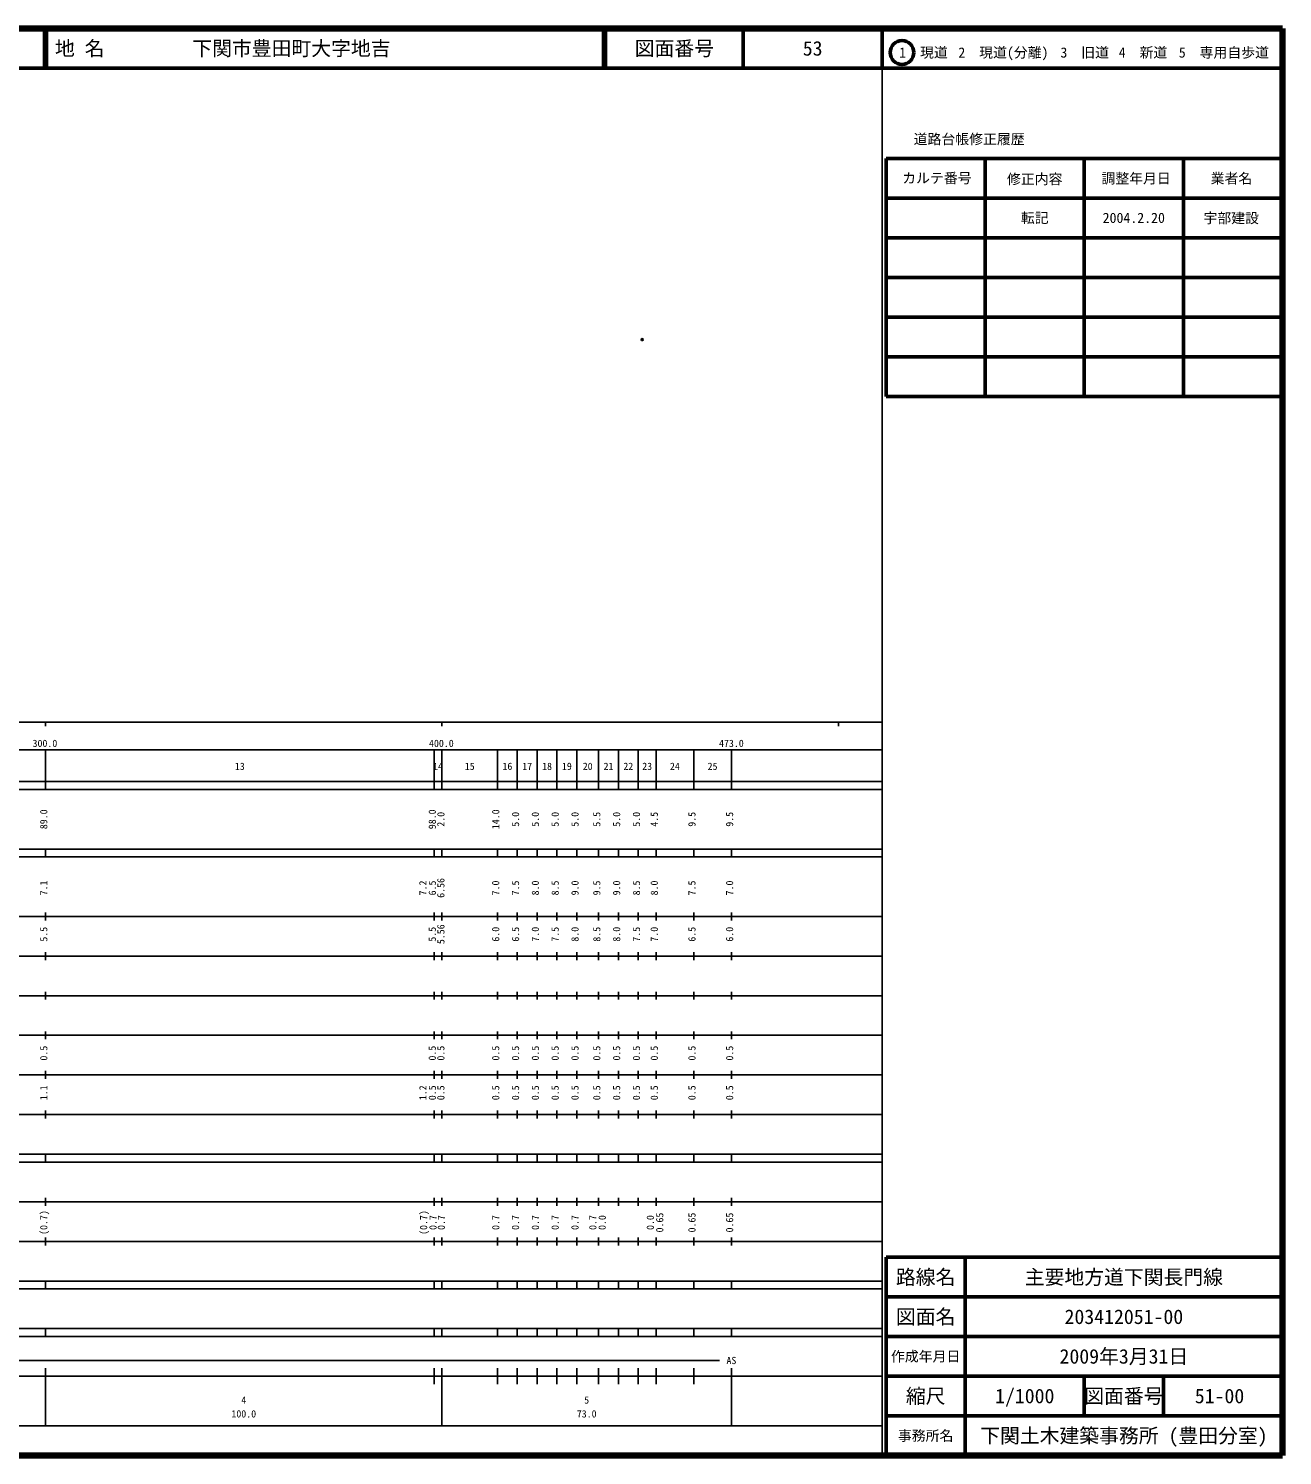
# Model space of a CAD drawing. Units: millimetres on the paper. Extents: x 40 to 680, y 20 to 380.
# Drawn here: x 363.7 to 680, y 20 to 380 of the extents above; entities that cross this region are included whole.
import ezdxf
from ezdxf.enums import TextEntityAlignment as Align

# ---------------------------------------------------------------- set-up
doc = ezdxf.new("R2010")
doc.units = ezdxf.units.MM
doc.header["$PDMODE"] = 32
doc.header["$PDSIZE"] = 0.5
doc.layers.add('M-OTRS', color=6, linetype='Continuous')
doc.layers.add('M-TTL-TXT', color=7, linetype='Continuous')
for name, color, linetype, lineweight in [('M-TTL', 2, 'Continuous', 140), ('M-TTL-BAND', 7, 'Continuous', 25), ('M-TTL-FRAM', 2, 'Continuous', 50), ('M-TTL-LINE', 7, 'Continuous', 50)]:
    doc.layers.add(name, color=color, linetype=linetype, lineweight=lineweight)
doc.styles.add('ＭＳ ゴシック', font='')
doc.styles.get('ＭＳ ゴシック').set_extended_font_data('MS Gothic')

msp = doc.modelspace()

# ---------------------------------------------------------------- linework, layer by layer
at = {"layer": 'M-OTRS'}
msp.add_point((518.514, 301.509), dxfattribs=at)
at = {"layer": 'M-TTL'}
for p, q in [((680, 380), (40, 380)), ((680, 20), (680, 380)), ((40, 20), (680, 20))]:
    msp.add_line(p, q, dxfattribs=at)
at = {"layer": 'M-TTL-BAND'}
for p, q in [((579, 20), (579, 370)), ((40, 205), (579, 205)), ((368, 205), (368, 204)), ((468, 205), (468, 204)), ((568, 205), (568, 204)), ((68, 198), (579, 198)), ((368, 188), (368, 198)), ((466, 188), (466, 198)), ((468, 188), (468, 198)), ((482, 188), (482, 198)), ((487, 188), (487, 198)), ((492, 188), (492, 198)), ((497, 188), (497, 198)), ((502, 188), (502, 198)), ((507.5, 188), (507.5, 198)), ((512.5, 188), (512.5, 198)), ((517.5, 188), (517.5, 198)), ((522, 188), (522, 198)), ((531.5, 188), (531.5, 198)), ((541, 188), (541, 198)), ((40, 190), (579, 190)), ((40, 188), (579, 188)), ((40, 173), (579, 173)), ((368, 171), (368, 173)), ((466, 171), (466, 173)), ((468, 171), (468, 173)), ((482, 171), (482, 173)), ((487, 171), (487, 173)), ((492, 171), (492, 173)), ((497, 171), (497, 173)), ((502, 171), (502, 173)), ((507.5, 171), (507.5, 173)), ((512.5, 171), (512.5, 173)), ((517.5, 171), (517.5, 173)), ((522, 171), (522, 173)), ((531.5, 171), (531.5, 173)), ((541, 171), (541, 173)), ((40, 171), (579, 171)), ((40, 156), (579, 156)), ((368, 155), (368, 157)), ((466, 155), (466, 157)), ((468, 155), (468, 157)), ((482, 155), (482, 157)), ((487, 155), (487, 157)), ((492, 155), (492, 157)), ((497, 155), (497, 157)), ((502, 155), (502, 157)), ((507.5, 155), (507.5, 157)), ((512.5, 155), (512.5, 157)), ((517.5, 155), (517.5, 157)), ((522, 155), (522, 157)), ((531.5, 155), (531.5, 157)), ((541, 155), (541, 157)), ((46, 146), (579, 146)), ((368, 145), (368, 147)), ((466, 145), (466, 147)), ((468, 145), (468, 147)), ((482, 145), (482, 147)), ((487, 145), (487, 147)), ((492, 145), (492, 147)), ((497, 145), (497, 147)), ((502, 145), (502, 147)), ((507.5, 145), (507.5, 147)), ((512.5, 145), (512.5, 147)), ((517.5, 145), (517.5, 147)), ((522, 145), (522, 147)), ((531.5, 145), (531.5, 147)), ((541, 145), (541, 147)), ((368, 135), (368, 137)), ((466, 135), (466, 137)), ((468, 135), (468, 137)), ((482, 135), (482, 137)), ((487, 135), (487, 137)), ((492, 135), (492, 137)), ((497, 135), (497, 137)), ((502, 135), (502, 137)), ((507.5, 135), (507.5, 137)), ((512.5, 135), (512.5, 137)), ((517.5, 135), (517.5, 137)), ((522, 135), (522, 137)), ((531.5, 135), (531.5, 137)), ((541, 135), (541, 137)), ((52, 136), (579, 136)), ((46, 126), (579, 126)), ((368, 125), (368, 127)), ((466, 125), (466, 127)), ((468, 125), (468, 127)), ((482, 125), (482, 127)), ((487, 125), (487, 127)), ((492, 125), (492, 127)), ((497, 125), (497, 127)), ((502, 125), (502, 127)), ((507.5, 125), (507.5, 127)), ((512.5, 125), (512.5, 127)), ((517.5, 125), (517.5, 127)), ((522, 125), (522, 127)), ((531.5, 125), (531.5, 127)), ((541, 125), (541, 127)), ((52, 116), (579, 116)), ((368, 115), (368, 117)), ((466, 115), (466, 117)), ((468, 115), (468, 117)), ((482, 115), (482, 117)), ((487, 115), (487, 117)), ((492, 115), (492, 117)), ((497, 115), (497, 117)), ((502, 115), (502, 117)), ((507.5, 115), (507.5, 117)), ((512.5, 115), (512.5, 117)), ((517.5, 115), (517.5, 117)), ((522, 115), (522, 117)), ((531.5, 115), (531.5, 117)), ((541, 115), (541, 117)), ((46, 106), (579, 106)), ((368, 105), (368, 107)), ((466, 105), (466, 107)), ((468, 105), (468, 107)), ((482, 105), (482, 107)), ((487, 105), (487, 107)), ((492, 105), (492, 107)), ((497, 105), (497, 107)), ((502, 105), (502, 107)), ((507.5, 105), (507.5, 107)), ((512.5, 105), (512.5, 107)), ((517.5, 105), (517.5, 107)), ((522, 105), (522, 107)), ((531.5, 105), (531.5, 107)), ((541, 105), (541, 107)), ((40, 96), (579, 96)), ((40, 94), (579, 94)), ((368, 94), (368, 96)), ((466, 94), (466, 96)), ((468, 94), (468, 96)), ((482, 94), (482, 96)), ((487, 94), (487, 96)), ((492, 94), (492, 96)), ((497, 94), (497, 96)), ((502, 94), (502, 96)), ((507.5, 94), (507.5, 96)), ((512.5, 94), (512.5, 96)), ((517.5, 94), (517.5, 96)), ((522, 94), (522, 96)), ((531.5, 94), (531.5, 96)), ((541, 94), (541, 96)), ((49, 84), (579, 84)), ((368, 83), (368, 85)), ((466, 83), (466, 85)), ((468, 83), (468, 85)), ((482, 83), (482, 85)), ((487, 83), (487, 85)), ((492, 83), (492, 85)), ((497, 83), (497, 85)), ((502, 83), (502, 85)), ((507.5, 83), (507.5, 85)), ((512.5, 83), (512.5, 85)), ((517.5, 83), (517.5, 85)), ((522, 83), (522, 85)), ((531.5, 83), (531.5, 85)), ((541, 83), (541, 85)), ((40, 74), (579, 74)), ((368, 73), (368, 75)), ((466, 73), (466, 75)), ((468, 73), (468, 75)), ((482, 73), (482, 75)), ((487, 73), (487, 75)), ((492, 73), (492, 75)), ((497, 73), (497, 75)), ((502, 73), (502, 75)), ((507.5, 73), (507.5, 75)), ((512.5, 73), (512.5, 75)), ((517.5, 73), (517.5, 75)), ((522, 73), (522, 75)), ((531.5, 73), (531.5, 75)), ((541, 73), (541, 75)), ((40, 64), (579, 64)), ((40, 62), (579, 62)), ((368, 62), (368, 64)), ((466, 62), (466, 64)), ((468, 62), (468, 64)), ((482, 62), (482, 64)), ((487, 62), (487, 64)), ((492, 62), (492, 64)), ((497, 62), (497, 64)), ((502, 62), (502, 64)), ((507.5, 62), (507.5, 64)), ((512.5, 62), (512.5, 64)), ((517.5, 62), (517.5, 64)), ((522, 62), (522, 64)), ((531.5, 62), (531.5, 64)), ((541, 62), (541, 64)), ((40, 52), (579, 52)), ((368, 50), (368, 52)), ((466, 50), (466, 52)), ((468, 50), (468, 52)), ((482, 50), (482, 52)), ((487, 50), (487, 52)), ((492, 50), (492, 52)), ((497, 50), (497, 52)), ((502, 50), (502, 52)), ((507.5, 50), (507.5, 52)), ((512.5, 50), (512.5, 52)), ((517.5, 50), (517.5, 52)), ((522, 50), (522, 52)), ((531.5, 50), (531.5, 52)), ((541, 50), (541, 52)), ((40, 50), (579, 50)), ((71, 44), (538, 44)), ((40, 40), (579, 40)), ((368, 27.5), (368, 42)), ((466, 38), (466, 42)), ((468, 27.5), (468, 42)), ((482, 38), (482, 42)), ((487, 38), (487, 42)), ((492, 38), (492, 42)), ((497, 38), (497, 42)), ((502, 38), (502, 42)), ((507.5, 38), (507.5, 42)), ((512.5, 38), (512.5, 42)), ((517.5, 38), (517.5, 42)), ((522, 38), (522, 42)), ((531.5, 38), (531.5, 42)), ((541, 27.5), (541, 42)), ((68, 27.5), (579, 27.5))]:
    msp.add_line(p, q, dxfattribs=at)
at = {"layer": 'M-TTL-FRAM'}
for p, q in [((580, 347.197), (580, 287.197)), ((580, 347.197), (680, 347.197)), ((580, 287.197), (680, 287.197)), ((680, 70), (580, 70)), ((580, 70), (580, 20))]:
    msp.add_line(p, q, dxfattribs=at)
at = {"layer": 'M-TTL-LINE'}
for p, q in [((367.75, 380), (367.75, 370)), ((368.25, 380), (368.25, 370)), ((508.747, 380), (508.747, 370)), ((509.247, 380), (509.247, 370)), ((543.997, 380), (543.997, 370)), ((579, 380), (579, 370)), ((40, 370), (680, 370)), ((605, 347.197), (605, 287.197)), ((630, 347.197), (630, 287.197)), ((655, 347.197), (655, 287.197)), ((580, 337.197), (680, 337.197)), ((580, 327.197), (680, 327.197)), ((580, 317.197), (680, 317.197)), ((580, 307.197), (680, 307.197)), ((580, 297.197), (680, 297.197)), ((600, 70), (600, 20)), ((680, 60), (580, 60)), ((680, 50), (580, 50)), ((680, 40), (580, 40)), ((630, 40), (630, 30)), ((650, 40), (650, 30)), ((680, 30), (580, 30))]:
    msp.add_line(p, q, dxfattribs=at)
msp.add_circle((584.031, 373.958), 3, dxfattribs=at)

# ---------------------------------------------------------------- texts
at = {"layer": 'M-TTL-BAND', "style": 'ＭＳ ゴシック'}
for s, p in [('300.0', (367.844, 198.195)), ('400.0', (467.844, 198.195)), ('473.0', (541, 198.195)), ('13', (417, 192.405)), ('14', (467, 192.405)), ('15', (475, 192.405)), ('16', (484.5, 192.405)), ('17', (489.5, 192.405)), ('18', (494.5, 192.405)), ('19', (499.5, 192.405)), ('20', (504.75, 192.405)), ('21', (510, 192.405)), ('22', (515, 192.405)), ('23', (519.75, 192.405)), ('24', (526.75, 192.405)), ('25', (536.25, 192.405)), ('AS', (541, 42.5)), ('4', (418, 32.523)), ('5', (504.5, 32.523)), ('100.0', (418, 29.033)), ('73.0', (504.5, 29.033))]:
    msp.add_text(s, height=1.833, dxfattribs=at).set_placement(p, align=Align.BOTTOM_CENTER)
for s, p in [('89.0', (369, 180.5)), ('98.0', (467, 180.5)), ('2.0', (469.17, 180.5)), ('14.0', (483, 180.5)), ('5.0', (488, 180.5)), ('5.0', (493, 180.5)), ('5.0', (498, 180.5)), ('5.0', (503, 180.5)), ('5.5', (508.5, 180.5)), ('5.0', (513.5, 180.5)), ('5.0', (518.5, 180.5)), ('4.5', (523, 180.5)), ('9.5', (532.5, 180.5)), ('9.5', (542, 180.5)), ('7.1', (369, 163.174)), ('7.2', (464.642, 163.174)), ('6.5', (467.012, 163.174)), ('6.56', (469.17, 163.174)), ('7.0', (483, 163.174)), ('7.5', (488, 163.174)), ('8.0', (493, 163.174)), ('8.5', (498, 163.174)), ('9.0', (503, 163.174)), ('9.5', (508.5, 163.174)), ('9.0', (513.5, 163.174)), ('8.5', (518.5, 163.174)), ('8.0', (523, 163.174)), ('7.5', (532.5, 163.174)), ('7.0', (542, 163.174)), ('5.5', (369, 151.5)), ('5.5', (467, 151.5)), ('5.56', (469.17, 151.5)), ('6.0', (483, 151.5)), ('6.5', (488, 151.5)), ('7.0', (493, 151.5)), ('7.5', (498, 151.5)), ('8.0', (503, 151.5)), ('8.5', (508.5, 151.5)), ('8.0', (513.5, 151.5)), ('7.5', (518.5, 151.5)), ('7.0', (523, 151.5)), ('6.5', (532.5, 151.5)), ('6.0', (542, 151.5)), ('0.5', (369, 121.5)), ('0.5', (467, 121.5)), ('0.5', (469.17, 121.5)), ('0.5', (483, 121.5)), ('0.5', (488, 121.5)), ('0.5', (493, 121.5)), ('0.5', (498, 121.5)), ('0.5', (503, 121.5)), ('0.5', (508.5, 121.5)), ('0.5', (513.5, 121.5)), ('0.5', (518.5, 121.5)), ('0.5', (523, 121.5)), ('0.5', (532.5, 121.5)), ('0.5', (542, 121.5)), ('1.1', (369, 111.5)), ('1.2', (464.642, 111.5)), ('0.5', (467.012, 111.5)), ('0.5', (469.17, 111.5)), ('0.5', (483, 111.5)), ('0.5', (488, 111.5)), ('0.5', (493, 111.5)), ('0.5', (498, 111.5)), ('0.5', (503, 111.5)), ('0.5', (508.5, 111.5)), ('0.5', (513.5, 111.5)), ('0.5', (518.5, 111.5)), ('0.5', (523, 111.5)), ('0.5', (532.5, 111.5)), ('0.5', (542, 111.5)), ('(0.7)', (369, 78.764)), ('(0.7)', (464.812, 78.764)), ('0.7', (467.182, 78.764)), ('0.7', (469.283, 78.764)), ('0.7', (483, 78.764)), ('0.7', (488, 78.764)), ('0.7', (493, 78.764)), ('0.7', (498, 78.764)), ('0.7', (503, 78.764)), ('0.7', (507.5, 78.764)), ('0.0', (509.87, 78.764)), ('0.0', (522, 78.764)), ('0.65', (524.37, 78.764)), ('0.65', (532.5, 78.764)), ('0.65', (542, 78.764))]:
    msp.add_text(s, height=1.833, rotation=90, dxfattribs=at).set_placement(p, align=Align.BOTTOM_CENTER)
at = {"layer": 'M-TTL-TXT', "style": 'ＭＳ ゴシック'}
for s, p in [('地 名', (370.38, 375)), ('下関市豊田町大字地吉', (405.024, 375))]:
    msp.add_text(s, height=3.666, dxfattribs=at).set_placement(p, align=Align.MIDDLE_LEFT)
for s, height, p in [('図面番号', 3.666, (526.622, 375)), ('53', 3.666, (561.497, 375)), ('1\u3000現道', 2.566, (589.448, 373.958)), ('2\u3000現道(分離)', 2.566, (609.619, 373.958)), ('3\u3000旧道', 2.566, (630.121, 373.958)), ('4\u3000新道', 2.566, (644.824, 373.958)), ('5\u3000専用自歩道', 2.566, (665.228, 373.958)), ('道路台帳修正履歴', 2.566, (600.968, 352.113)), ('カルテ番号', 2.566, (592.839, 342.277)), ('修正内容', 2.566, (617.509, 342.023)), ('調整年月日', 2.566, (643.089, 342.197)), ('業者名', 2.566, (667.134, 342.197)), ('転記', 2.566, (617.5, 332.245)), ('2004.2.20', 2.566, (642.5, 332.245)), ('宇部建設', 2.566, (667.077, 332.189)), ('路線名', 3.666, (590, 65)), ('路線名', 3.666, (590, 65)), ('主要地方道下関長門線', 3.666, (640, 65)), ('図面名', 3.666, (590, 55)), ('図面名', 3.666, (590, 55)), ('203412051-00', 3.666, (640, 55)), ('2009年3月31日', 3.666, (640, 45)), ('作成年月日', 2.566, (590, 45)), ('作成年月日', 2.566, (590, 45)), ('縮尺', 3.666, (590, 35)), ('縮尺', 3.666, (590, 35)), ('1/1000', 3.666, (615, 35)), ('図面番号', 3.666, (640, 35)), ('図面番号', 3.666, (640, 35)), ('51-00', 3.666, (664.125, 35)), ('事務所名', 2.566, (590, 25)), ('事務所名', 2.566, (590, 25)), ('下関土木建築事務所 (豊田分室)', 3.666, (640, 25))]:
    msp.add_text(s, height=height, dxfattribs=at).set_placement(p, align=Align.MIDDLE_CENTER)

doc.saveas('drawing.dxf')
